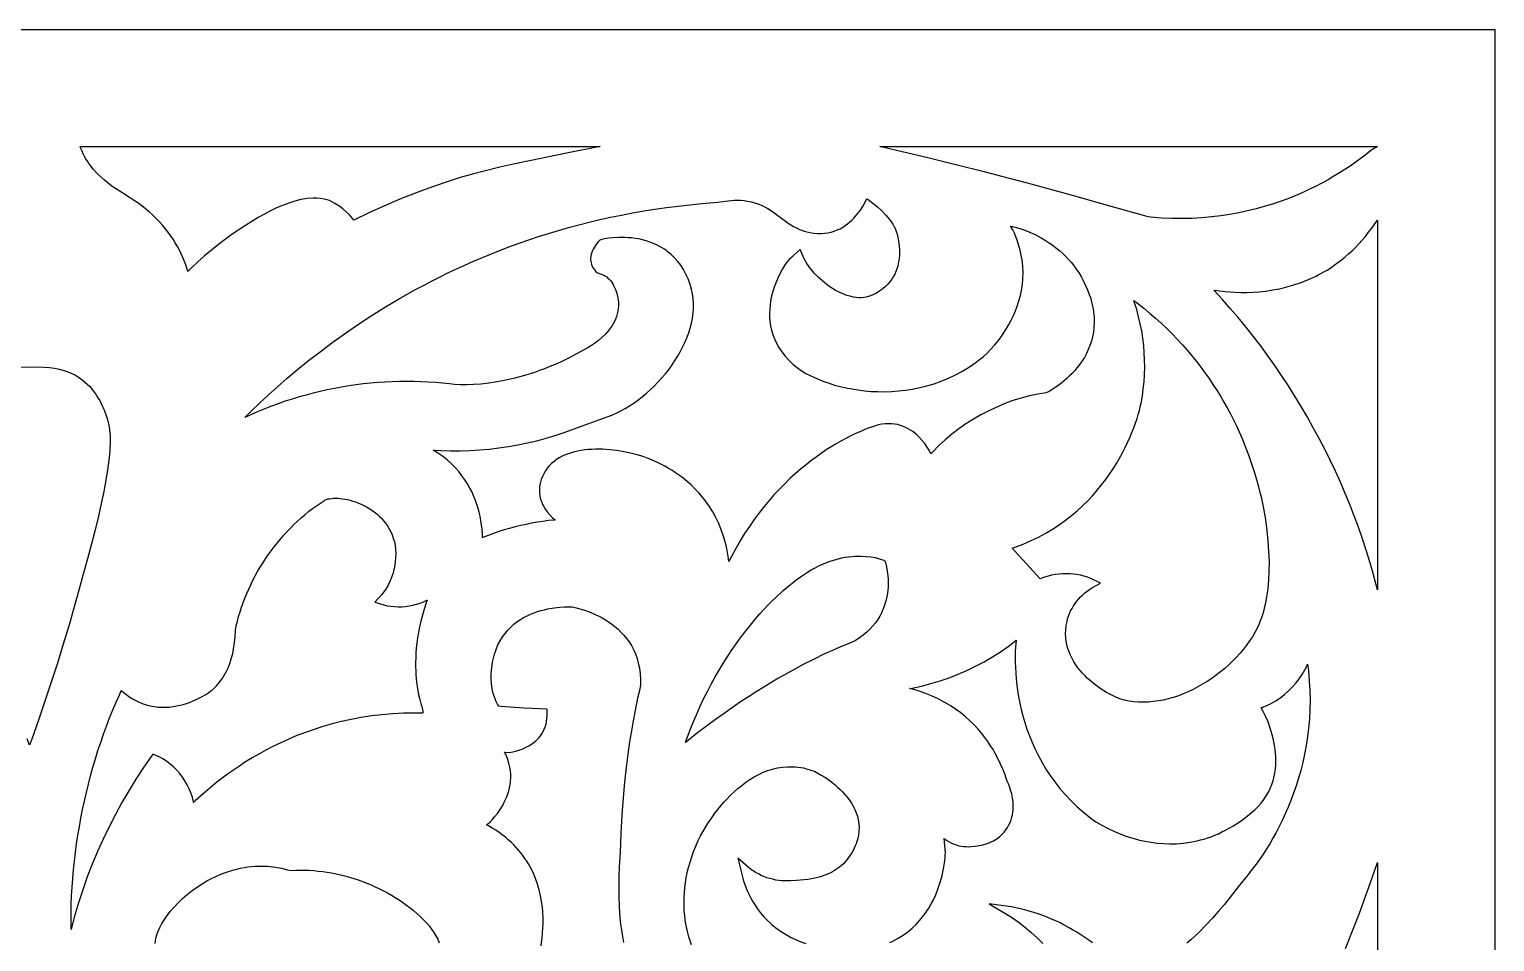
# Model space of a CAD drawing. Extents: x -122 to 128, y -135 to 115.
# Drawn here: x 3.1 to 128.1, y 37.6 to 115.5 of the extents above; entities that cross this region are included whole.
import ezdxf

# ---------------------------------------------------------------- set-up
doc = ezdxf.new("R2010")
doc.units = 0
doc.header["$MEASUREMENT"] = 0
doc.layers.add('LAYER_1', color=18, linetype='CONTINUOUS')

msp = doc.modelspace()

# ---------------------------------------------------------------- linework, layer by layer
at = {"layer": 'LAYER_1'}
for points in [[(-121.91, 115.49), (128.09, 115.49), (128.09, -134.51), (-121.91, -134.51)], [(48.92, 104.93), (45.9, 104.31), (44.51, 104.01), (43.22, 103.72), (42.01, 103.42), (40.89, 103.13), (39.85, 102.84), (38.9, 102.54), (37.49, 102.06), (36.09, 101.54), (34.71, 100.99), (33.34, 100.4), (31.99, 99.79), (30.77, 99.2), (30.7, 99.31), (30.41, 99.65), (30.12, 99.93), (29.85, 100.16), (29.58, 100.37), (29.16, 100.64), (28.71, 100.88), (28.24, 101), (27.93, 101.05), (27.63, 101.08), (27.31, 101.09), (26.79, 101.05), (26.25, 100.96), (25.73, 100.83), (25.22, 100.67), (24.7, 100.47), (24.19, 100.25), (23.67, 100), (23.14, 99.72), (22.61, 99.42), (22.07, 99.1), (21.52, 98.75), (20.97, 98.39), (20.4, 98), (19.83, 97.59), (19.22, 97.14), (18.62, 96.66), (18.03, 96.16), (17.46, 95.64), (16.9, 95.11), (16.62, 94.82), (16.43, 95.4), (16.18, 96.03), (15.9, 96.64), (15.72, 96.97), (15.54, 97.28), (15.35, 97.59), (15.14, 97.9), (14.92, 98.2), (14.69, 98.49), (14.44, 98.79), (14.18, 99.08), (13.91, 99.36), (13.62, 99.64), (13.32, 99.91), (13.01, 100.17), (12.68, 100.43), (12.34, 100.68), (11.99, 100.92), (11.63, 101.15), (11.06, 101.5), (10.44, 101.9), (10.13, 102.11), (9.81, 102.35), (9.5, 102.61), (9.18, 102.89), (8.88, 103.19), (8.57, 103.53), (8.44, 103.68), (8.31, 103.86), (8.17, 104.05), (8.05, 104.24), (7.92, 104.44), (7.81, 104.64), (7.69, 104.86), (7.59, 105.08), (7.49, 105.31), (7.42, 105.49), (51.78, 105.49)], [(75.65, 105.49), (118.09, 105.49), (117.61, 105.2), (116.94, 104.66), (116.17, 104.1), (115.76, 103.82), (115.32, 103.53), (114.86, 103.24), (114.38, 102.95), (113.88, 102.66), (113.36, 102.37), (112.82, 102.09), (112.25, 101.82), (111.67, 101.55), (111.06, 101.29), (110.44, 101.04), (109.79, 100.8), (109.13, 100.57), (108.44, 100.36), (107.74, 100.17), (107.01, 99.99), (106.27, 99.83), (105.51, 99.69), (104.73, 99.57), (103.93, 99.48), (103.11, 99.4), (102.28, 99.36), (101.42, 99.34), (100.55, 99.35), (99.66, 99.39), (98.76, 99.46), (98.54, 99.5), (98.14, 99.6), (96.81, 99.98), (94.79, 100.55), (92.07, 101.32), (88.66, 102.25), (86.69, 102.77), (84.55, 103.32), (82.23, 103.91), (79.73, 104.52), (77.06, 105.16)], [(74.65, 100.96), (75.05, 100.65), (75.44, 100.33), (75.81, 99.99), (76.16, 99.63), (76.32, 99.44), (76.47, 99.25), (76.61, 99.06), (76.74, 98.86), (76.87, 98.65), (76.97, 98.45), (77.05, 98.24), (77.11, 98.02), (77.18, 97.74), (77.24, 97.41), (77.29, 97.03), (77.32, 96.61), (77.32, 96.4), (77.31, 96.18), (77.29, 95.96), (77.26, 95.73), (77.22, 95.5), (77.17, 95.27), (77.1, 95.05), (77.01, 94.82), (76.91, 94.6), (76.79, 94.38), (76.66, 94.16), (76.5, 93.95), (76.32, 93.74), (76.12, 93.54), (75.89, 93.35), (75.64, 93.17), (75.36, 92.99), (75.05, 92.83), (74.86, 92.75), (74.67, 92.68), (74.47, 92.64), (74.27, 92.61), (74.06, 92.59), (73.85, 92.59), (73.63, 92.61), (73.41, 92.64), (73.19, 92.69), (72.96, 92.75), (72.73, 92.82), (72.51, 92.91), (72.28, 93.01), (72.05, 93.12), (71.83, 93.24), (71.61, 93.37), (71.39, 93.51), (71.18, 93.66), (70.97, 93.82), (70.77, 93.99), (70.57, 94.16), (70.38, 94.34), (70.2, 94.52), (70.02, 94.71), (69.86, 94.91), (69.7, 95.1), (69.56, 95.3), (69.43, 95.51), (69.3, 95.71), (69.19, 95.91), (69.1, 96.11), (68.85, 96.7), (68.34, 96.25), (68.13, 96.06), (67.92, 95.85), (67.72, 95.63), (67.52, 95.33), (67.34, 95.05), (67.15, 94.69), (66.93, 94.26), (66.73, 93.77), (66.63, 93.5), (66.54, 93.21), (66.46, 92.92), (66.38, 92.61), (66.32, 92.29), (66.28, 91.96), (66.25, 91.62), (66.23, 91.27), (66.24, 90.92), (66.27, 90.56), (66.33, 90.19), (66.41, 89.83), (66.52, 89.46), (66.66, 89.08), (66.84, 88.71), (67.04, 88.34), (67.28, 87.98), (67.56, 87.61), (67.88, 87.25), (68.24, 86.9), (68.47, 86.71), (68.73, 86.51), (69.02, 86.32), (69.34, 86.13), (69.69, 85.95), (70.06, 85.77), (70.46, 85.6), (70.87, 85.44), (71.31, 85.29), (71.78, 85.14), (72.26, 85.02), (72.75, 84.9), (73.27, 84.8), (73.8, 84.72), (74.34, 84.65), (74.9, 84.6), (75.47, 84.58), (76.05, 84.57), (76.64, 84.59), (77.23, 84.63), (77.83, 84.7), (78.44, 84.79), (79.05, 84.92), (79.66, 85.07), (80.27, 85.25), (80.88, 85.47), (81.49, 85.72), (82.09, 86.01), (82.69, 86.33), (83.28, 86.69), (83.58, 86.89), (83.87, 87.09), (84.15, 87.31), (84.45, 87.54), (84.79, 87.85), (85.09, 88.16), (85.45, 88.57), (85.84, 89.06), (86.05, 89.35), (86.25, 89.65), (86.46, 89.97), (86.66, 90.31), (86.85, 90.68), (87.04, 91.06), (87.21, 91.46), (87.37, 91.88), (87.51, 92.32), (87.63, 92.77), (87.73, 93.24), (87.8, 93.73), (87.85, 94.23), (87.86, 94.74), (87.84, 95.27), (87.78, 95.81), (87.73, 96.09), (87.68, 96.37), (87.61, 96.65), (87.54, 96.93), (87.45, 97.22), (87.35, 97.5), (87.24, 97.79), (87.12, 98.09), (86.98, 98.38), (86.83, 98.68), (86.82, 98.7), (86.95, 98.67), (87.39, 98.56), (87.86, 98.4), (88.36, 98.21), (88.88, 97.98), (89.41, 97.7), (89.68, 97.54), (89.95, 97.37), (90.22, 97.19), (90.48, 97), (90.74, 96.8), (91, 96.58), (91.26, 96.35), (91.51, 96.11), (91.75, 95.85), (91.99, 95.58), (92.21, 95.29), (92.43, 94.99), (92.64, 94.68), (92.84, 94.35), (93.03, 94), (93.2, 93.64), (93.37, 93.27), (93.51, 92.87), (93.6, 92.62), (93.67, 92.36), (93.74, 92.11), (93.79, 91.87), (93.84, 91.63), (93.87, 91.39), (93.92, 90.93), (93.93, 90.49), (93.91, 90.06), (93.86, 89.65), (93.79, 89.25), (93.69, 88.87), (93.57, 88.51), (93.42, 88.16), (93.26, 87.82), (93.09, 87.5), (92.9, 87.2), (92.7, 86.91), (92.49, 86.63), (92.27, 86.37), (92.05, 86.13), (91.83, 85.91), (91.6, 85.69), (91.38, 85.5), (91.16, 85.32), (90.75, 85.02), (90.39, 84.78), (90.1, 84.6), (89.9, 84.5), (89.82, 84.48), (89.13, 84.37), (88.42, 84.21), (87.7, 84.03), (87, 83.81), (86.3, 83.55), (85.61, 83.26), (84.93, 82.95), (84.27, 82.6), (83.62, 82.23), (82.99, 81.83), (82.38, 81.4), (81.79, 80.95), (81.23, 80.47), (80.68, 79.97), (80.17, 79.45), (79.99, 79.26), (79.84, 79.57), (79.67, 79.84), (79.47, 80.14), (79.23, 80.44), (78.95, 80.74), (78.8, 80.89), (78.63, 81.03), (78.45, 81.16), (78.27, 81.29), (78.07, 81.41), (77.86, 81.52), (77.64, 81.61), (77.41, 81.69), (77.17, 81.76), (76.91, 81.81), (76.65, 81.83), (76.38, 81.84), (76.09, 81.83), (75.8, 81.79), (75.5, 81.73), (75.19, 81.64), (74.56, 81.42), (73.87, 81.13), (73.5, 80.96), (73.12, 80.78), (72.73, 80.58), (72.33, 80.36), (71.92, 80.12), (71.5, 79.87), (71.07, 79.6), (70.64, 79.3), (70.2, 78.99), (69.76, 78.66), (69.32, 78.31), (68.87, 77.95), (68.42, 77.56), (67.97, 77.15), (67.53, 76.71), (67.08, 76.26), (66.64, 75.79), (66.2, 75.29), (65.77, 74.77), (65.34, 74.23), (64.93, 73.67), (64.52, 73.08), (64.11, 72.47), (63.72, 71.84), (63.35, 71.18), (62.98, 70.5), (62.77, 70.08), (62.74, 70.35), (62.69, 70.68), (62.63, 71.01), (62.56, 71.32), (62.49, 71.64), (62.32, 72.23), (62.12, 72.79), (61.9, 73.33), (61.66, 73.83), (61.4, 74.31), (61.12, 74.76), (60.82, 75.18), (60.51, 75.58), (60.2, 75.95), (59.87, 76.29), (59.54, 76.61), (59.21, 76.91), (58.88, 77.18), (58.55, 77.43), (58.22, 77.66), (57.9, 77.87), (57.59, 78.05), (57.29, 78.22), (56.74, 78.51), (56.26, 78.72), (55.87, 78.88), (55.45, 79.03), (54.93, 79.19), (54.38, 79.33), (53.81, 79.45), (53.21, 79.55), (52.6, 79.62), (51.99, 79.66), (51.38, 79.66), (51.07, 79.65), (50.77, 79.63), (50.47, 79.6), (50.18, 79.56), (49.89, 79.5), (49.6, 79.44), (49.33, 79.36), (49.06, 79.28), (48.79, 79.17), (48.54, 79.06), (48.3, 78.93), (48.07, 78.78), (47.85, 78.62), (47.64, 78.45), (47.45, 78.25), (47.27, 78.04), (47.11, 77.82), (46.97, 77.57), (46.86, 77.32), (46.76, 77.08), (46.69, 76.84), (46.64, 76.61), (46.61, 76.38), (46.6, 76.15), (46.61, 75.93), (46.64, 75.72), (46.68, 75.52), (46.73, 75.32), (46.8, 75.13), (46.88, 74.95), (46.97, 74.78), (47.07, 74.61), (47.27, 74.32), (47.5, 74.05), (47.73, 73.82), (47.94, 73.63), (47.85, 73.62), (47.37, 73.57), (46.9, 73.5), (46.42, 73.43), (45.94, 73.34), (45.47, 73.25), (45, 73.15), (44.53, 73.03), (44.06, 72.91), (43.6, 72.77), (43.14, 72.63), (42.68, 72.48), (42.23, 72.31), (41.78, 72.14), (41.75, 72.13), (41.74, 72.4), (41.71, 72.85), (41.64, 73.37), (41.54, 73.96), (41.47, 74.28), (41.38, 74.6), (41.28, 74.94), (41.16, 75.28), (41.02, 75.63), (40.86, 75.99), (40.68, 76.34), (40.48, 76.7), (40.25, 77.05), (40, 77.4), (39.73, 77.75), (39.42, 78.09), (39.09, 78.43), (38.73, 78.75), (38.34, 79.06), (37.91, 79.36), (37.53, 79.59), (38.19, 79.55), (39.02, 79.53), (39.84, 79.53), (40.67, 79.55), (41.49, 79.6), (42.32, 79.67), (43.14, 79.77), (43.96, 79.89), (44.77, 80.03), (45.58, 80.2), (46.38, 80.39), (47.18, 80.6), (47.96, 80.84), (48.73, 81.1), (50.43, 81.71), (51.67, 82.16), (52.78, 82.58), (53.16, 82.74), (53.54, 82.93), (53.91, 83.13), (54.28, 83.35), (54.65, 83.59), (55.01, 83.85), (55.37, 84.13), (55.71, 84.42), (56.05, 84.72), (56.39, 85.04), (56.71, 85.37), (57.02, 85.71), (57.32, 86.06), (57.61, 86.42), (57.88, 86.79), (58.14, 87.17), (58.39, 87.56), (58.61, 87.96), (58.82, 88.36), (59.02, 88.76), (59.19, 89.17), (59.34, 89.59), (59.47, 90), (59.58, 90.42), (59.66, 90.84), (59.72, 91.26), (59.75, 91.68), (59.75, 92.1), (59.73, 92.51), (59.67, 92.92), (59.59, 93.33), (59.47, 93.73), (59.3, 94.19), (59.1, 94.61), (58.89, 95), (58.66, 95.36), (58.41, 95.69), (58.14, 95.99), (57.86, 96.26), (57.57, 96.5), (57.27, 96.72), (56.97, 96.91), (56.66, 97.08), (56.34, 97.22), (56.02, 97.34), (55.71, 97.44), (55.39, 97.53), (55.08, 97.6), (54.77, 97.65), (54.47, 97.69), (54.18, 97.71), (53.9, 97.73), (53.37, 97.73), (52.9, 97.7), (52.49, 97.66), (52.17, 97.6), (51.94, 97.55), (51.76, 97.49), (51.63, 97.36), (51.47, 97.18), (51.29, 96.91), (51.2, 96.74), (51.11, 96.56), (51.04, 96.36), (50.99, 96.15), (50.97, 95.92), (50.98, 95.68), (51.04, 95.45), (51.09, 95.32), (51.14, 95.2), (51.22, 95.08), (51.3, 94.97), (51.4, 94.86), (51.55, 94.72), (51.67, 94.68), (51.79, 94.64), (51.95, 94.58), (52.14, 94.49), (52.35, 94.36), (52.45, 94.27), (52.56, 94.17), (52.66, 94.05), (52.77, 93.92), (52.87, 93.76), (52.96, 93.58), (53.09, 93.28), (53.2, 92.99), (53.27, 92.7), (53.32, 92.43), (53.35, 92.17), (53.35, 91.91), (53.33, 91.67), (53.3, 91.43), (53.25, 91.2), (53.18, 90.98), (53.1, 90.76), (53, 90.56), (52.9, 90.36), (52.78, 90.17), (52.65, 89.98), (52.52, 89.81), (52.38, 89.64), (52.24, 89.49), (51.94, 89.2), (51.65, 88.95), (51.38, 88.74), (51.14, 88.57), (50.95, 88.45), (50.73, 88.32), (50.25, 88.05), (49.78, 87.79), (49.31, 87.55), (48.85, 87.32), (48.39, 87.1), (47.94, 86.9), (47.49, 86.71), (47.04, 86.53), (46.61, 86.37), (46.18, 86.22), (45.34, 85.95), (44.52, 85.73), (43.74, 85.55), (43, 85.4), (42.29, 85.3), (41.61, 85.22), (40.98, 85.17), (40.4, 85.15), (39.86, 85.16), (39.37, 85.18), (38.93, 85.23), (38.33, 85.29), (37.73, 85.35), (37.12, 85.39), (36.5, 85.42), (35.89, 85.44), (35.27, 85.45), (34.66, 85.44), (34.04, 85.42), (33.42, 85.39), (32.81, 85.35), (32.19, 85.3), (31.57, 85.23), (30.96, 85.15), (30.34, 85.06), (29.73, 84.96), (29.12, 84.85), (28.51, 84.72), (27.9, 84.59), (27.3, 84.44), (26.7, 84.28), (26.1, 84.12), (25.51, 83.94), (24.92, 83.75), (24.33, 83.54), (23.75, 83.33), (23.18, 83.11), (22.61, 82.88), (22.04, 82.63), (21.48, 82.38), (22.02, 82.91), (22.72, 83.58), (23.47, 84.28), (24.26, 84.99), (25.1, 85.72), (25.98, 86.46), (26.91, 87.22), (27.89, 87.98), (28.91, 88.75), (29.98, 89.51), (31.1, 90.28), (32.26, 91.04), (33.47, 91.8), (34.73, 92.55), (36.04, 93.28), (36.71, 93.64), (37.39, 94), (38.09, 94.35), (38.8, 94.7), (39.52, 95.04), (40.25, 95.37), (40.99, 95.7), (41.75, 96.02), (42.51, 96.34), (43.29, 96.65), (44.09, 96.95), (44.89, 97.24), (45.71, 97.52), (46.54, 97.8), (47.38, 98.07), (48.23, 98.32), (49.09, 98.57), (49.97, 98.81), (50.86, 99.03), (51.77, 99.25), (52.68, 99.45), (53.61, 99.64), (54.55, 99.82), (55.5, 99.99), (56.46, 100.14), (57.44, 100.28), (58.43, 100.41), (59.43, 100.52), (60.45, 100.62), (61.48, 100.71), (61.83, 100.75), (62.24, 100.81), (62.7, 100.87), (63.21, 100.91), (63.48, 100.91), (63.77, 100.91), (64.06, 100.88), (64.36, 100.84), (64.67, 100.77), (64.99, 100.69), (65.32, 100.57), (65.65, 100.43), (65.87, 100.32), (66.09, 100.19), (66.31, 100.06), (66.52, 99.91), (66.95, 99.6), (67.38, 99.28), (67.82, 98.96), (68.28, 98.67), (68.53, 98.54), (68.78, 98.42), (69.04, 98.32), (69.31, 98.23), (69.66, 98.15), (69.99, 98.1), (70.32, 98.07), (70.63, 98.07), (70.93, 98.09), (71.22, 98.13), (71.5, 98.19), (71.76, 98.27), (72.01, 98.37), (72.25, 98.48), (72.48, 98.61), (72.69, 98.74), (72.89, 98.89), (73.08, 99.05), (73.26, 99.21), (73.43, 99.37), (73.58, 99.54), (73.72, 99.71), (73.98, 100.05), (74.19, 100.38), (74.36, 100.68), (74.49, 100.95), (74.54, 101.04)], [(118.09, 67.67), (117.99, 68.08), (117.72, 69.07), (117.44, 70.06), (117.13, 71.04), (116.81, 72.02), (116.47, 73), (116.11, 73.97), (115.73, 74.93), (115.34, 75.89), (114.93, 76.85), (114.5, 77.79), (114.05, 78.73), (113.59, 79.66), (113.11, 80.59), (112.62, 81.5), (112.11, 82.41), (111.59, 83.31), (111.05, 84.2), (110.49, 85.07), (109.92, 85.94), (109.34, 86.8), (108.74, 87.64), (108.13, 88.48), (107.5, 89.3), (106.86, 90.11), (106.21, 90.9), (105.54, 91.68), (104.86, 92.45), (104.17, 93.21), (104.14, 93.24), (104.38, 93.2), (105.1, 93.11), (105.52, 93.08), (105.96, 93.05), (106.44, 93.04), (106.94, 93.04), (107.46, 93.06), (108.01, 93.1), (108.57, 93.16), (109.15, 93.25), (109.75, 93.36), (110.36, 93.51), (110.97, 93.68), (111.59, 93.9), (112.22, 94.15), (112.85, 94.44), (113.16, 94.6), (113.47, 94.77), (113.79, 94.95), (114.1, 95.15), (114.41, 95.36), (114.72, 95.58), (115.02, 95.81), (115.32, 96.06), (115.62, 96.32), (115.92, 96.59), (116.21, 96.88), (116.5, 97.18), (116.79, 97.49), (117.07, 97.82), (117.34, 98.17), (117.62, 98.53), (117.88, 98.9), (118.09, 99.22)], [(97.62, 92.12), (98.15, 91.7), (98.66, 91.28), (99.16, 90.85), (99.65, 90.41), (100.12, 89.96), (100.58, 89.51), (101.02, 89.05), (101.45, 88.58), (101.86, 88.11), (102.26, 87.64), (102.65, 87.16), (103.02, 86.67), (103.38, 86.18), (103.73, 85.69), (104.06, 85.19), (104.39, 84.69), (104.7, 84.19), (104.99, 83.68), (105.28, 83.18), (105.55, 82.67), (105.81, 82.16), (106.06, 81.65), (106.29, 81.14), (106.52, 80.62), (106.73, 80.11), (106.93, 79.6), (107.12, 79.09), (107.3, 78.59), (107.47, 78.08), (107.63, 77.57), (107.78, 77.07), (107.91, 76.57), (108.04, 76.08), (108.16, 75.59), (108.36, 74.61), (108.53, 73.66), (108.66, 72.73), (108.75, 71.82), (108.81, 70.94), (108.84, 70.09), (108.83, 69.27), (108.79, 68.5), (108.73, 67.76), (108.63, 67.06), (108.51, 66.41), (108.44, 66.11), (108.36, 65.81), (108.28, 65.53), (108.19, 65.26), (108.1, 65.01), (108, 64.77), (107.83, 64.4), (107.63, 64.03), (107.42, 63.66), (107.18, 63.3), (106.93, 62.94), (106.66, 62.59), (106.37, 62.25), (106.06, 61.91), (105.75, 61.59), (105.41, 61.27), (105.07, 60.96), (104.71, 60.66), (104.34, 60.38), (103.96, 60.11), (103.57, 59.85), (103.18, 59.6), (102.77, 59.38), (102.36, 59.16), (101.95, 58.97), (101.53, 58.79), (101.11, 58.63), (100.68, 58.48), (100.25, 58.36), (99.82, 58.26), (99.4, 58.18), (98.97, 58.12), (98.55, 58.08), (98.13, 58.07), (97.71, 58.08), (97.3, 58.11), (96.9, 58.17), (96.5, 58.25), (96.2, 58.34), (95.84, 58.48), (95.43, 58.67), (94.99, 58.91), (94.53, 59.2), (94.06, 59.53), (93.83, 59.71), (93.6, 59.9), (93.37, 60.1), (93.15, 60.32), (92.94, 60.54), (92.74, 60.77), (92.54, 61.02), (92.36, 61.27), (92.2, 61.53), (92.04, 61.8), (91.91, 62.08), (91.79, 62.36), (91.69, 62.66), (91.6, 62.96), (91.54, 63.27), (91.51, 63.59), (91.49, 63.92), (91.5, 64.26), (91.54, 64.61), (91.61, 64.97), (91.66, 65.2), (91.74, 65.42), (91.82, 65.64), (91.92, 65.86), (92.04, 66.08), (92.16, 66.29), (92.3, 66.49), (92.45, 66.69), (92.6, 66.88), (92.77, 67.07), (92.95, 67.24), (93.13, 67.4), (93.32, 67.56), (93.52, 67.7), (93.72, 67.82), (94.47, 68.24), (93.65, 68.62), (93.36, 68.73), (93.07, 68.82), (92.77, 68.9), (92.46, 68.96), (92.15, 69), (91.84, 69.03), (91.53, 69.03), (91.21, 69.03), (90.9, 69), (90.59, 68.96), (90.29, 68.9), (89.99, 68.82), (89.69, 68.73), (89.41, 68.62), (89.33, 68.59), (86.92, 71.22), (87.18, 71.31), (87.88, 71.57), (88.54, 71.86), (89.18, 72.17), (89.8, 72.5), (90.38, 72.85), (90.94, 73.21), (91.48, 73.6), (91.99, 74), (92.48, 74.41), (92.94, 74.84), (93.38, 75.27), (93.8, 75.71), (94.19, 76.16), (94.56, 76.62), (94.91, 77.07), (95.24, 77.53), (95.54, 77.99), (95.83, 78.45), (96.1, 78.91), (96.34, 79.36), (96.57, 79.81), (96.78, 80.24), (96.98, 80.67), (97.15, 81.09), (97.31, 81.5), (97.45, 81.89), (97.58, 82.27), (97.69, 82.63), (97.78, 82.97), (97.86, 83.29), (97.93, 83.59), (98.04, 84.19), (98.12, 84.8), (98.18, 85.42), (98.22, 86.03), (98.24, 86.66), (98.23, 87.28), (98.2, 87.9), (98.15, 88.52), (98.08, 89.14), (97.98, 89.75), (97.86, 90.37), (97.72, 90.97), (97.56, 91.57), (97.38, 92.16), (97.31, 92.35)], [(29.4, 75.48), (29.6, 75.46), (29.81, 75.44), (30.02, 75.41), (30.24, 75.36), (30.47, 75.3), (30.7, 75.24), (30.93, 75.16), (31.17, 75.07), (31.4, 74.97), (31.63, 74.86), (31.86, 74.74), (32.09, 74.61), (32.31, 74.46), (32.52, 74.31), (32.73, 74.14), (32.93, 73.96), (33.13, 73.77), (33.31, 73.56), (33.48, 73.35), (33.64, 73.12), (33.79, 72.88), (33.92, 72.62), (34.04, 72.35), (34.14, 72.08), (34.23, 71.76), (34.29, 71.44), (34.33, 71.11), (34.35, 70.77), (34.34, 70.42), (34.31, 70.07), (34.26, 69.73), (34.19, 69.38), (34.1, 69.04), (33.98, 68.71), (33.85, 68.38), (33.7, 68.07), (33.52, 67.77), (33.34, 67.49), (33.13, 67.23), (32.57, 66.61), (33.32, 66.38), (33.62, 66.31), (33.93, 66.26), (34.24, 66.23), (34.55, 66.22), (34.87, 66.22), (35.19, 66.25), (35.51, 66.29), (35.82, 66.36), (36.13, 66.43), (36.43, 66.53), (36.73, 66.65), (37.01, 66.78), (37.02, 66.78), (36.94, 66.54), (36.77, 66.01), (36.62, 65.49), (36.49, 64.99), (36.38, 64.5), (36.28, 64.02), (36.21, 63.56), (36.15, 63.11), (36.1, 62.68), (36.07, 62.26), (36.05, 61.86), (36.04, 61.47), (36.04, 61.1), (36.05, 60.74), (36.07, 60.4), (36.13, 59.77), (36.21, 59.21), (36.3, 58.72), (36.4, 58.3), (36.49, 57.96), (36.57, 57.7), (36.64, 57.45), (36.65, 57.32), (36.65, 57.17), (36.64, 57.13), (35.96, 57.14), (35.01, 57.13), (34.08, 57.08), (33.16, 57), (32.27, 56.9), (31.4, 56.76), (30.55, 56.61), (29.73, 56.42), (28.92, 56.22), (28.14, 56), (27.38, 55.75), (26.64, 55.49), (25.92, 55.22), (25.23, 54.93), (24.56, 54.62), (23.91, 54.31), (23.28, 53.99), (22.68, 53.65), (22.1, 53.32), (21.54, 52.98), (21.01, 52.63), (20.5, 52.28), (20.01, 51.94), (19.55, 51.59), (19.1, 51.25), (18.69, 50.91), (18.29, 50.58), (17.92, 50.26), (17.25, 49.65), (17.11, 49.51), (17.09, 49.61), (17, 49.97), (16.88, 50.33), (16.74, 50.68), (16.57, 51.03), (16.37, 51.36), (16.16, 51.68), (15.92, 51.99), (15.67, 52.28), (15.39, 52.55), (15.11, 52.8), (14.8, 53.03), (14.49, 53.23), (14.16, 53.4), (13.62, 53.63), (12.82, 52.49), (12.19, 51.51), (11.57, 50.52), (10.99, 49.52), (10.43, 48.49), (9.89, 47.45), (9.39, 46.4), (8.91, 45.33), (8.46, 44.25), (8.04, 43.16), (7.65, 42.05), (7.29, 40.94), (6.96, 39.83), (6.66, 38.7), (6.65, 38.67), (6.65, 39.33), (6.65, 40.07), (6.67, 40.81), (6.7, 41.55), (6.74, 42.29), (6.8, 43.03), (6.86, 43.77), (6.94, 44.51), (7.03, 45.24), (7.13, 45.98), (7.24, 46.72), (7.36, 47.45), (7.49, 48.18), (7.63, 48.91), (7.79, 49.64), (7.96, 50.36), (8.13, 51.09), (8.32, 51.8), (8.52, 52.52), (8.73, 53.23), (8.95, 53.94), (9.18, 54.64), (9.43, 55.34), (9.68, 56.04), (9.94, 56.73), (10.22, 57.41), (10.5, 58.09), (10.8, 58.76), (10.94, 59.06), (10.98, 59.02), (11.32, 58.75), (11.66, 58.5), (12.01, 58.3), (12.36, 58.12), (12.71, 57.97), (13.06, 57.86), (13.4, 57.77), (13.74, 57.7), (14.08, 57.66), (14.41, 57.64), (14.73, 57.64), (15.05, 57.66), (15.36, 57.7), (15.66, 57.75), (15.95, 57.81), (16.23, 57.89), (16.5, 57.97), (16.76, 58.06), (17.01, 58.15), (17.45, 58.35), (17.84, 58.55), (18.16, 58.74), (18.41, 58.9), (18.58, 59.03), (18.68, 59.1), (18.88, 59.29), (19.06, 59.48), (19.23, 59.67), (19.38, 59.86), (19.53, 60.06), (19.66, 60.26), (19.78, 60.46), (19.89, 60.66), (20.08, 61.06), (20.23, 61.46), (20.35, 61.86), (20.44, 62.24), (20.52, 62.62), (20.57, 62.98), (20.64, 63.63), (20.69, 64.18), (20.72, 64.41), (20.75, 64.6), (20.85, 64.99), (20.95, 65.38), (21.07, 65.78), (21.2, 66.17), (21.33, 66.56), (21.48, 66.95), (21.64, 67.34), (21.81, 67.72), (21.98, 68.1), (22.17, 68.48), (22.37, 68.85), (22.57, 69.22), (22.79, 69.59), (23.01, 69.95), (23.24, 70.31), (23.48, 70.66), (23.73, 71), (23.99, 71.34), (24.25, 71.67), (24.52, 72), (24.8, 72.32), (25.08, 72.63), (25.37, 72.93), (25.67, 73.23), (25.98, 73.52), (26.29, 73.8), (26.6, 74.07), (26.92, 74.34), (27.25, 74.59), (27.58, 74.83), (27.92, 75.07), (28.26, 75.29), (28.34, 75.34), (28.45, 75.38), (28.57, 75.42), (28.7, 75.44), (28.86, 75.47), (29.02, 75.48), (29.2, 75.48)], [(74.47, 70.52), (74.88, 70.47), (75.24, 70.41), (75.54, 70.34), (75.79, 70.26), (75.97, 70.19), (76.06, 70.15), (76.12, 70), (76.18, 69.76), (76.25, 69.45), (76.31, 69.07), (76.35, 68.63), (76.36, 68.15), (76.35, 67.9), (76.33, 67.64), (76.3, 67.37), (76.25, 67.1), (76.19, 66.82), (76.11, 66.55), (76.02, 66.26), (75.91, 65.98), (75.78, 65.7), (75.63, 65.42), (75.46, 65.14), (75.26, 64.86), (75.05, 64.59), (74.8, 64.32), (74.53, 64.06), (74.23, 63.8), (73.9, 63.56), (73.55, 63.32), (73.41, 63.26), (73.14, 63.15), (72.23, 62.77), (71.61, 62.5), (70.88, 62.17), (70.04, 61.76), (69.1, 61.29), (68.07, 60.73), (66.95, 60.1), (65.74, 59.37), (65.1, 58.97), (64.45, 58.54), (63.77, 58.1), (63.07, 57.62), (62.36, 57.12), (61.62, 56.59), (60.87, 56.03), (60.1, 55.45), (59.32, 54.83), (59.07, 54.63), (59.13, 54.82), (59.41, 55.57), (59.7, 56.29), (60, 57), (60.3, 57.69), (60.61, 58.35), (60.94, 59), (61.26, 59.62), (61.59, 60.23), (61.93, 60.81), (62.27, 61.38), (62.62, 61.93), (62.97, 62.45), (63.32, 62.96), (63.67, 63.45), (64.02, 63.92), (64.37, 64.37), (64.72, 64.8), (65.07, 65.22), (65.42, 65.61), (65.76, 65.99), (66.1, 66.35), (66.44, 66.69), (66.77, 67.01), (67.41, 67.6), (68.02, 68.12), (68.59, 68.57), (69.13, 68.95), (69.48, 69.18), (69.83, 69.39), (70.17, 69.58), (70.51, 69.75), (70.84, 69.89), (71.17, 70.02), (71.49, 70.14), (71.8, 70.23), (72.11, 70.32), (72.4, 70.38), (72.69, 70.44), (72.98, 70.48), (73.25, 70.51), (73.51, 70.53), (73.77, 70.54), (74.01, 70.54)]]:
    msp.add_lwpolyline(points, close=True, dxfattribs=at)
for points in [[(2.25, 86.67), (3.2, 86.68), (4.33, 86.66), (4.82, 86.63), (5.25, 86.57), (5.66, 86.49), (6.04, 86.39), (6.39, 86.27), (6.71, 86.13), (7.02, 85.97), (7.3, 85.8), (7.56, 85.62), (7.81, 85.42), (8.04, 85.21), (8.25, 85), (8.45, 84.77), (8.63, 84.53), (8.8, 84.3), (8.95, 84.05), (9.1, 83.81), (9.23, 83.56), (9.34, 83.32), (9.45, 83.08), (9.54, 82.84), (9.62, 82.62), (9.75, 82.19), (9.84, 81.83), (9.9, 81.55), (9.94, 81.36), (9.94, 81.29), (9.97, 81.04), (9.98, 80.77), (9.99, 80.48), (9.98, 80.16), (9.97, 79.83), (9.95, 79.49), (9.87, 78.73), (9.76, 77.9), (9.62, 77.01), (9.44, 76.05), (9.23, 75.02), (8.98, 73.94), (8.7, 72.79), (8.4, 71.58), (8.06, 70.32), (7.7, 69), (7.32, 67.62), (6.48, 64.69), (5.99, 63.04), (5.49, 61.41), (4.97, 59.78), (4.43, 58.16), (3.88, 56.54), (3.31, 54.92), (3.12, 54.41), (2.92, 54.95)], [(46.75, 37.28), (46.85, 37.99), (46.88, 38.38), (46.91, 38.79), (46.92, 39.21), (46.92, 39.66), (46.9, 40.12), (46.86, 40.59), (46.79, 41.07), (46.7, 41.56), (46.59, 42.05), (46.44, 42.55), (46.27, 43.04), (46.06, 43.54), (45.81, 44.03), (45.67, 44.27), (45.52, 44.51), (45.37, 44.75), (45.2, 44.99), (45.02, 45.22), (44.83, 45.45), (44.63, 45.68), (44.41, 45.9), (44.19, 46.12), (43.95, 46.34), (43.7, 46.55), (43.44, 46.75), (43.17, 46.95), (42.88, 47.15), (42.58, 47.33), (42.27, 47.52), (42.1, 47.61), (42.18, 47.66), (42.39, 47.86), (42.57, 48.05), (42.78, 48.29), (43.02, 48.59), (43.26, 48.93), (43.5, 49.33), (43.61, 49.54), (43.72, 49.77), (43.82, 50.01), (43.91, 50.25), (43.99, 50.51), (44.05, 50.78), (44.11, 51.05), (44.14, 51.33), (44.16, 51.63), (44.16, 51.93), (44.13, 52.23), (44.09, 52.54), (44.01, 52.86), (43.91, 53.18), (43.79, 53.5), (43.63, 53.82), (43.69, 53.81), (43.98, 53.79), (44.19, 53.82), (44.59, 53.9), (44.84, 53.97), (45.12, 54.07), (45.41, 54.2), (45.71, 54.35), (46.01, 54.54), (46.16, 54.66), (46.3, 54.78), (46.44, 54.91), (46.58, 55.06), (46.7, 55.21), (46.82, 55.38), (46.92, 55.57), (47.02, 55.76), (47.1, 55.97), (47.17, 56.19), (47.22, 56.42), (47.25, 56.67), (47.27, 56.93), (47.27, 57.48), (45.31, 57.57), (44.09, 57.65), (43.33, 57.71), (43.15, 57.73), (43.14, 57.73), (43.04, 57.9), (42.89, 58.19), (42.82, 58.37), (42.74, 58.58), (42.67, 58.82), (42.61, 59.08), (42.56, 59.38), (42.52, 59.69), (42.5, 60.04), (42.5, 60.41), (42.52, 60.81), (42.57, 61.24), (42.61, 61.48), (42.66, 61.72), (42.77, 62.17), (42.91, 62.58), (43.07, 62.97), (43.26, 63.32), (43.46, 63.65), (43.68, 63.95), (43.91, 64.23), (44.16, 64.49), (44.42, 64.72), (44.69, 64.93), (44.98, 65.12), (45.26, 65.29), (45.56, 65.44), (45.85, 65.58), (46.15, 65.7), (46.45, 65.8), (46.74, 65.89), (47.03, 65.96), (47.31, 66.03), (47.85, 66.12), (48.34, 66.18), (48.75, 66.2), (49.08, 66.21), (49.31, 66.21), (49.4, 66.2), (49.73, 66.14), (50.06, 66.05), (50.46, 65.93), (50.92, 65.76), (51.43, 65.54), (51.7, 65.41), (51.97, 65.26), (52.24, 65.1), (52.51, 64.93), (52.78, 64.74), (53.05, 64.53), (53.31, 64.3), (53.56, 64.06), (53.8, 63.8), (54.03, 63.52), (54.25, 63.22), (54.45, 62.9), (54.63, 62.56), (54.79, 62.19), (54.93, 61.81), (55.04, 61.4), (55.13, 60.97), (55.19, 60.5), (55.22, 60.02), (55.22, 59.51), (55.2, 59.41), (55.16, 59.18), (54.98, 58.41), (54.74, 57.23), (54.6, 56.49), (54.45, 55.64), (54.3, 54.7), (54.15, 53.65), (54.01, 52.51), (53.87, 51.26), (53.74, 49.91), (53.63, 48.45), (53.55, 46.9), (53.48, 45.24), (53.42, 43.99), (53.39, 43.25), (53.37, 42.43), (53.37, 41.56), (53.4, 40.62), (53.43, 40.14), (53.47, 39.64), (53.53, 39.13), (53.6, 38.62), (53.69, 38.09), (53.79, 37.56)], [(76.5, 37.57), (76.75, 37.69), (77.2, 37.93), (77.63, 38.2), (78.03, 38.48), (78.39, 38.79), (78.73, 39.11), (79.04, 39.44), (79.32, 39.79), (79.58, 40.14), (79.81, 40.5), (80.02, 40.86), (80.21, 41.22), (80.38, 41.58), (80.53, 41.94), (80.66, 42.29), (80.77, 42.63), (80.87, 42.96), (80.96, 43.28), (81.08, 43.86), (81.16, 44.36), (81.21, 44.77), (81.23, 45.05), (81.24, 45.21), (81.23, 45.54), (81.2, 45.86), (81.16, 46.17), (81.12, 46.45), (81.15, 46.42), (81.35, 46.28), (81.55, 46.15), (81.76, 46.05), (81.97, 45.96), (82.18, 45.89), (82.39, 45.83), (82.59, 45.79), (82.8, 45.76), (83, 45.75), (83.2, 45.74), (83.4, 45.75), (83.78, 45.78), (84.12, 45.84), (84.44, 45.91), (84.72, 45.99), (84.96, 46.08), (85.14, 46.15), (85.35, 46.25), (85.61, 46.42), (85.84, 46.6), (86.05, 46.79), (86.24, 46.98), (86.4, 47.18), (86.54, 47.39), (86.66, 47.6), (86.76, 47.82), (86.85, 48.03), (86.91, 48.25), (86.96, 48.47), (86.99, 48.69), (87.02, 48.9), (87.02, 49.11), (87.02, 49.32), (87.01, 49.52), (86.96, 49.9), (86.89, 50.26), (86.8, 50.58), (86.71, 50.87), (86.62, 51.11), (86.54, 51.29), (86.46, 51.47), (86.32, 51.89), (86.16, 52.3), (85.95, 52.8), (85.66, 53.38), (85.49, 53.7), (85.3, 54.03), (85.09, 54.36), (84.86, 54.71), (84.6, 55.06), (84.32, 55.42), (84.02, 55.77), (83.69, 56.13), (83.33, 56.48), (82.95, 56.82), (82.54, 57.16), (82.11, 57.48), (81.64, 57.79), (81.14, 58.09), (80.62, 58.37), (80.06, 58.62), (79.47, 58.85), (78.84, 59.06), (78.19, 59.24), (78.18, 59.24), (78.41, 59.28), (79.2, 59.45), (79.99, 59.66), (80.78, 59.89), (81.56, 60.16), (82.32, 60.46), (83.07, 60.78), (83.81, 61.14), (84.54, 61.53), (85.24, 61.94), (85.93, 62.38), (86.59, 62.84), (87.23, 63.34), (87.27, 63.37), (87.22, 62.77), (87.2, 62.36), (87.2, 61.94), (87.2, 61.5), (87.21, 61.04), (87.24, 60.57), (87.28, 60.08), (87.33, 59.57), (87.4, 59.06), (87.48, 58.53), (87.59, 57.99), (87.71, 57.45), (87.85, 56.9), (88.01, 56.34), (88.19, 55.77), (88.4, 55.21), (88.63, 54.64), (88.89, 54.07), (89.17, 53.5), (89.48, 52.94), (89.81, 52.37), (90.18, 51.82), (90.57, 51.27), (91, 50.72), (91.46, 50.19), (91.95, 49.67), (92.47, 49.16), (93.04, 48.66), (93.64, 48.17), (94.08, 47.87), (94.51, 47.62), (95.06, 47.33), (95.72, 47.02), (96.09, 46.86), (96.48, 46.71), (96.9, 46.57), (97.34, 46.43), (97.8, 46.31), (98.29, 46.21), (98.79, 46.12), (99.3, 46.05), (99.84, 46.01), (100.39, 45.99), (100.95, 46), (101.52, 46.04), (102.11, 46.12), (102.7, 46.24), (103, 46.32), (103.3, 46.4), (103.6, 46.5), (103.91, 46.6), (104.22, 46.72), (104.52, 46.85), (104.83, 47), (105.14, 47.15), (105.45, 47.32), (105.76, 47.5), (106.07, 47.7), (106.38, 47.9), (106.69, 48.13), (107, 48.37), (107.31, 48.62), (107.62, 48.89), (107.91, 49.17), (108.17, 49.46), (108.41, 49.76), (108.61, 50.08), (108.8, 50.39), (108.95, 50.72), (109.08, 51.05), (109.19, 51.38), (109.28, 51.72), (109.34, 52.05), (109.39, 52.39), (109.42, 52.73), (109.43, 53.06), (109.42, 53.4), (109.4, 53.72), (109.37, 54.05), (109.32, 54.37), (109.26, 54.68), (109.2, 54.99), (109.12, 55.29), (108.95, 55.86), (108.76, 56.39), (108.55, 56.87), (108.34, 57.29), (108.17, 57.6), (108.2, 57.61), (108.61, 57.77), (109.02, 57.97), (109.41, 58.19), (109.79, 58.45), (110.15, 58.73), (110.49, 59.04), (110.82, 59.36), (111.13, 59.71), (111.41, 60.07), (111.67, 60.45), (111.91, 60.84), (112.11, 61.25), (112.13, 61.31), (112.2, 60.76), (112.28, 59.91), (112.33, 59.07), (112.34, 58.24), (112.33, 57.43), (112.29, 56.64), (112.22, 55.87), (112.13, 55.11), (112.01, 54.37), (111.88, 53.65), (111.73, 52.94), (111.55, 52.25), (111.36, 51.59), (111.16, 50.94), (110.94, 50.31), (110.71, 49.7), (110.47, 49.11), (110.22, 48.54), (109.97, 47.99), (109.71, 47.46), (109.44, 46.95), (109.17, 46.47), (108.9, 46), (108.63, 45.56), (108.36, 45.14), (108.09, 44.75), (107.83, 44.38), (107.33, 43.7), (106.86, 43.12), (106.55, 42.74), (106.21, 42.31), (105.45, 41.33), (105.01, 40.79), (104.54, 40.23), (104.02, 39.64), (103.46, 39.04), (102.85, 38.43), (102.18, 37.81), (101.83, 37.51)], [(59.57, 37.37), (59.46, 37.71), (59.35, 38.05), (59.26, 38.4), (59.18, 38.76), (59.1, 39.12), (59.04, 39.49), (59, 39.87), (58.96, 40.25), (58.94, 40.64), (58.94, 41.03), (58.94, 41.43), (58.97, 41.84), (59, 42.25), (59.06, 42.67), (59.13, 43.1), (59.22, 43.53), (59.33, 43.97), (59.45, 44.42), (59.6, 44.87), (59.76, 45.33), (59.95, 45.79), (60.15, 46.26), (60.35, 46.67), (60.62, 47.15), (60.95, 47.7), (61.36, 48.29), (61.58, 48.6), (61.82, 48.91), (62.07, 49.22), (62.33, 49.53), (62.61, 49.83), (62.91, 50.13), (63.22, 50.43), (63.53, 50.71), (63.87, 50.98), (64.21, 51.24), (64.56, 51.48), (64.93, 51.71), (65.31, 51.91), (65.69, 52.09), (66.09, 52.24), (66.5, 52.37), (66.91, 52.47), (67.34, 52.54), (67.77, 52.57), (67.99, 52.57), (68.21, 52.57), (68.44, 52.56), (68.66, 52.53), (68.89, 52.5), (69.13, 52.46), (69.36, 52.4), (69.6, 52.34), (69.84, 52.26), (70.07, 52.18), (70.36, 52.03), (70.65, 51.86), (71, 51.64), (71.4, 51.36), (71.83, 51.02), (72.04, 50.83), (72.26, 50.63), (72.47, 50.42), (72.67, 50.2), (72.87, 49.96), (73.05, 49.72), (73.22, 49.46), (73.38, 49.19), (73.52, 48.92), (73.63, 48.63), (73.73, 48.34), (73.8, 48.03), (73.85, 47.72), (73.87, 47.4), (73.85, 47.06), (73.81, 46.72), (73.73, 46.36), (73.68, 46.18), (73.61, 46), (73.54, 45.81), (73.45, 45.62), (73.36, 45.42), (73.25, 45.23), (73.12, 45.01), (72.98, 44.81), (72.84, 44.63), (72.69, 44.45), (72.53, 44.29), (72.37, 44.14), (72.21, 44), (72.04, 43.88), (71.86, 43.76), (71.69, 43.65), (71.51, 43.55), (71.33, 43.46), (70.95, 43.31), (70.58, 43.18), (70.21, 43.09), (69.84, 43.01), (69.49, 42.95), (69.15, 42.91), (68.54, 42.86), (68.05, 42.83), (67.8, 42.82), (67.54, 42.82), (67.29, 42.83), (67.03, 42.86), (66.77, 42.9), (66.51, 42.96), (66.26, 43.02), (66.01, 43.1), (65.76, 43.2), (65.52, 43.3), (65.28, 43.42), (65.05, 43.55), (64.83, 43.68), (64.62, 43.83), (64.42, 43.99), (63.54, 44.76), (63.83, 43.5), (63.92, 43.16), (64.02, 42.84), (64.13, 42.52), (64.24, 42.21), (64.36, 41.92), (64.5, 41.63), (64.64, 41.36), (64.78, 41.09), (64.94, 40.84), (65.1, 40.6), (65.26, 40.36), (65.43, 40.14), (65.61, 39.93), (65.79, 39.72), (65.98, 39.52), (66.37, 39.16), (66.77, 38.83), (67.18, 38.53), (67.6, 38.27), (68.03, 38.03), (68.46, 37.82), (68.89, 37.64), (69.32, 37.48)], [(13.84, 37.48), (13.85, 37.7), (13.89, 37.95), (13.97, 38.23), (14.08, 38.53), (14.22, 38.85), (14.4, 39.18), (14.61, 39.52), (14.85, 39.88), (15.13, 40.23), (15.44, 40.59), (15.78, 40.95), (16.15, 41.31), (16.55, 41.66), (16.98, 42), (17.45, 42.33), (17.84, 42.58), (18.23, 42.82), (18.62, 43.02), (18.99, 43.21), (19.37, 43.37), (19.73, 43.52), (20.09, 43.64), (20.44, 43.75), (20.78, 43.84), (21.11, 43.91), (21.43, 43.97), (21.74, 44.02), (22.05, 44.05), (22.34, 44.07), (22.62, 44.09), (22.89, 44.09), (23.4, 44.07), (23.86, 44.03), (24.26, 43.97), (24.61, 43.9), (25.13, 43.78), (25.42, 43.71), (25.84, 43.74), (26.22, 43.74), (26.59, 43.74), (26.97, 43.73), (27.35, 43.7), (27.74, 43.67), (28.12, 43.63), (28.5, 43.57), (28.88, 43.51), (29.26, 43.43), (29.65, 43.35), (30.02, 43.25), (30.4, 43.15), (30.78, 43.03), (31.15, 42.91), (31.52, 42.78), (31.88, 42.64), (32.24, 42.49), (32.6, 42.33), (32.95, 42.16), (33.3, 41.98), (33.65, 41.8), (33.98, 41.61), (34.31, 41.41), (34.64, 41.2), (34.96, 40.98), (35.27, 40.76), (35.57, 40.53), (35.87, 40.29), (36.15, 40.04), (36.43, 39.79), (36.7, 39.53), (36.96, 39.26), (37.2, 38.99), (37.41, 38.71), (37.6, 38.42), (37.78, 38.13), (37.93, 37.84), (38.06, 37.55)], [(115.37, 37.07), (115.97, 38.57), (116.55, 40.07), (117.1, 41.58), (117.64, 43.09), (118.09, 44.39), (118.09, 28.5)], [(93.78, 37.53), (93.46, 37.77), (93.12, 38), (92.79, 38.23), (92.44, 38.45), (92.09, 38.66), (91.74, 38.86), (91.38, 39.05), (91.02, 39.24), (90.66, 39.41), (90.29, 39.57), (89.91, 39.73), (89.54, 39.88), (89.16, 40.01), (88.78, 40.14), (88.39, 40.25), (88.01, 40.35), (87.62, 40.45), (87.24, 40.53), (86.85, 40.6), (84.98, 40.88), (86.87, 39.72), (87.44, 39.33), (87.99, 38.9), (88.53, 38.45), (89.06, 37.97), (89.56, 37.47)]]:
    msp.add_lwpolyline(points, dxfattribs=at)

doc.saveas('drawing.dxf')
